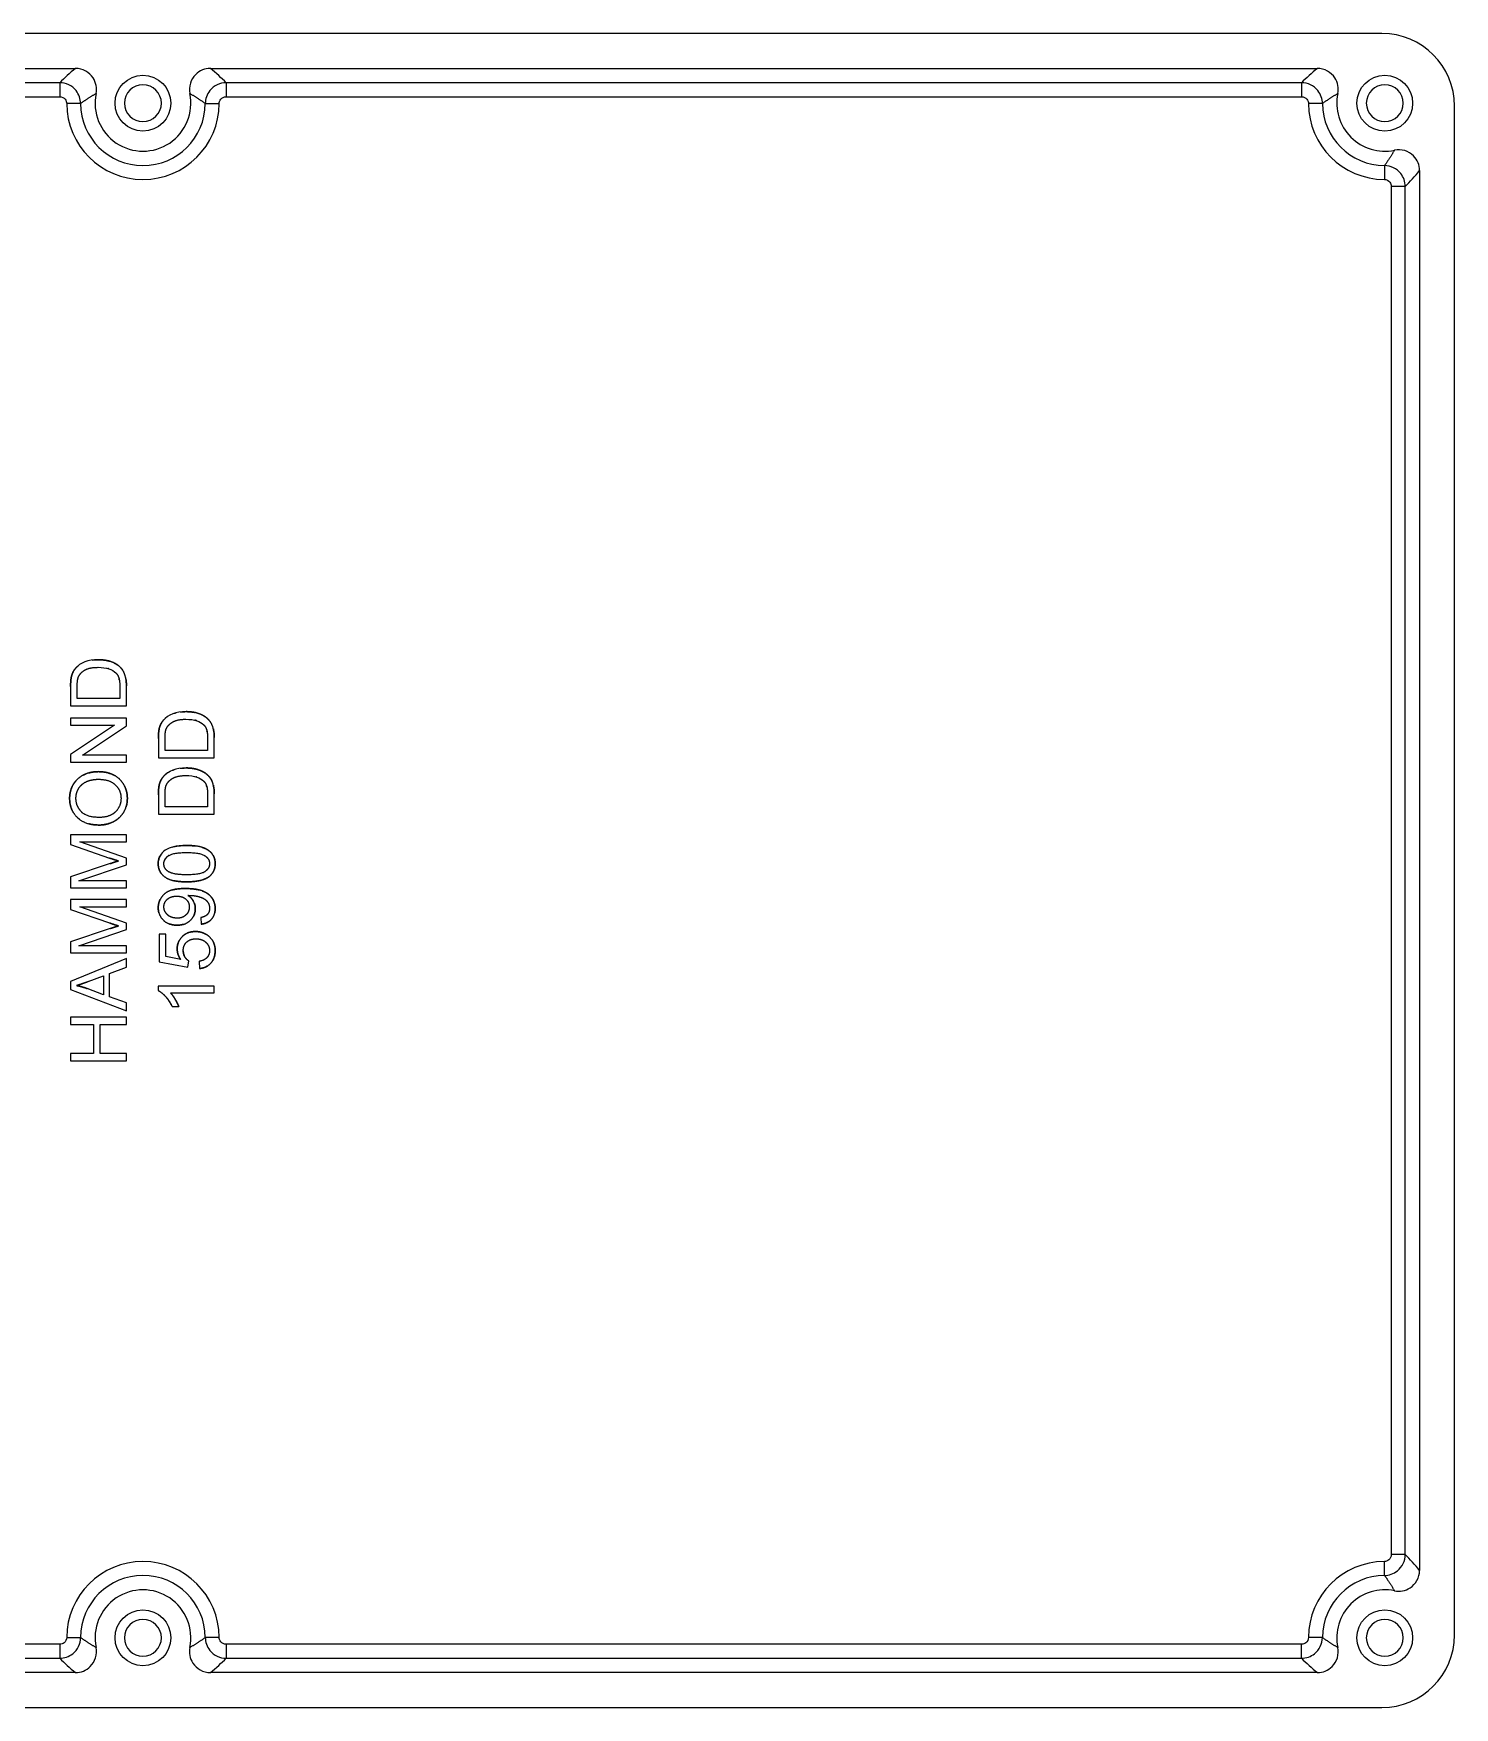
# Model space of a CAD drawing. Header units: millimetres. Extents: x 36 to 224, y 71 to 191.
# Drawn here: x 121.7 to 223.5, y 71 to 191 of the extents above; entities that cross this region are included whole.
import ezdxf

# ---------------------------------------------------------------- set-up
doc = ezdxf.new("R2010")
doc.units = ezdxf.units.MM
doc.layers.add('View', color=7, linetype='CONTINUOUS')

msp = doc.modelspace()

# ---------------------------------------------------------------- linework, layer by layer
at = {"layer": 'View'}
for p, q in [((218.329, 191.029), (40.7294, 191.029)), ((45.3611, 188.528), (124.698, 188.528)), ((134.361, 188.528), (213.698, 188.528)), ((123.564, 187.497), (46.4947, 187.497)), ((212.564, 187.497), (135.495, 187.497)), ((46.4947, 186.497), (123.564, 186.497)), ((135.495, 186.497), (212.564, 186.497)), ((223.529, 76.2294), (223.529, 185.829)), ((218.997, 180.064), (218.997, 81.9947)), ((219.997, 81.9947), (219.997, 180.064)), ((221.028, 181.198), (221.028, 80.8611)), ((124.344, 144.209), (124.344, 142.831)), ((124.817, 143.361), (124.817, 144.203)), ((127.871, 144.215), (127.871, 143.361)), ((128.344, 142.831), (128.344, 144.276)), ((124.344, 142.831), (128.344, 142.831)), ((127.871, 143.361), (124.817, 143.361)), ((128.344, 141.943), (124.344, 141.943)), ((124.344, 141.943), (124.344, 141.437)), ((128.344, 141.401), (128.344, 141.943)), ((124.344, 141.437), (127.484, 141.437)), ((127.484, 141.437), (124.344, 139.334)), ((125.204, 139.297), (128.344, 141.401)), ((130.639, 140.486), (130.639, 139.108)), ((131.111, 139.638), (131.111, 140.48)), ((134.166, 140.492), (134.166, 139.638)), ((134.639, 139.108), (134.639, 140.553)), ((124.344, 139.334), (124.344, 138.791)), ((128.344, 139.297), (125.204, 139.297)), ((128.344, 138.791), (128.344, 139.297)), ((134.166, 139.638), (131.111, 139.638)), ((124.344, 138.791), (128.344, 138.791)), ((130.639, 139.108), (134.639, 139.108)), ((130.639, 136.449), (130.639, 135.071)), ((131.111, 135.602), (131.111, 136.443)), ((134.166, 135.602), (131.111, 135.602)), ((134.166, 136.456), (134.166, 135.602)), ((134.639, 135.071), (134.639, 136.517)), ((130.639, 135.071), (134.639, 135.071)), ((128.344, 133.596), (124.344, 133.596)), ((124.344, 133.596), (124.344, 132.885)), ((128.344, 133.087), (128.344, 133.596)), ((124.344, 132.885), (127.128, 131.925)), ((128.344, 131.919), (124.996, 133.087)), ((124.996, 133.087), (128.344, 133.087)), ((127.176, 131.52), (124.344, 130.571)), ((124.939, 130.285), (128.344, 131.443)), ((128.344, 131.443), (128.344, 131.919)), ((124.344, 130.571), (124.344, 129.776)), ((124.344, 129.776), (128.344, 129.776)), ((128.344, 130.285), (124.939, 130.285)), ((128.344, 129.776), (128.344, 130.285)), ((128.344, 128.94), (124.344, 128.94)), ((124.344, 128.94), (124.344, 128.23)), ((128.344, 127.263), (124.996, 128.431)), ((124.996, 128.431), (128.344, 128.431)), ((128.344, 128.431), (128.344, 128.94)), ((124.344, 128.23), (127.128, 127.27)), ((128.344, 126.788), (128.344, 127.263)), ((133.669, 127.654), (133.712, 127.181)), ((127.176, 126.864), (124.344, 125.916)), ((124.939, 125.629), (128.344, 126.788)), ((131.16, 126.465), (130.691, 126.465)), ((130.691, 126.465), (130.691, 124.477)), ((131.16, 124.87), (131.16, 126.465)), ((124.344, 125.916), (124.344, 125.12)), ((124.344, 125.12), (128.344, 125.12)), ((128.344, 125.629), (124.939, 125.629)), ((128.344, 125.12), (128.344, 125.629)), ((132.233, 124.654), (131.16, 124.87)), ((128.344, 124.715), (124.344, 123.081)), ((127.134, 123.648), (128.344, 124.111)), ((127.134, 121.971), (127.134, 123.648)), ((128.344, 124.111), (128.344, 124.715)), ((130.691, 124.477), (132.746, 124.09)), ((132.746, 124.09), (132.807, 124.55)), ((133.547, 124.517), (133.59, 124.001)), ((124.344, 123.081), (124.344, 122.507)), ((124.344, 122.507), (128.344, 120.971)), ((126.704, 122.123), (125.53, 122.565)), ((125.594, 123.062), (126.704, 123.483)), ((126.704, 123.483), (126.704, 122.123)), ((134.639, 122.742), (130.624, 122.742)), ((130.624, 122.742), (130.624, 122.425)), ((134.639, 122.251), (134.639, 122.742)), ((128.344, 121.532), (127.134, 121.971)), ((128.344, 120.971), (128.344, 121.532)), ((131.511, 122.251), (134.639, 122.251)), ((131.627, 121.27), (132.102, 121.27)), ((128.344, 120.526), (124.344, 120.526)), ((124.344, 120.526), (124.344, 119.995)), ((128.344, 119.995), (128.344, 120.526)), ((124.344, 119.995), (125.987, 119.995)), ((125.987, 119.995), (125.987, 117.922)), ((126.46, 117.922), (126.46, 119.995)), ((126.46, 119.995), (128.344, 119.995)), ((125.987, 117.922), (124.344, 117.922)), ((124.344, 117.922), (124.344, 117.392)), ((128.344, 117.922), (126.46, 117.922)), ((128.344, 117.392), (128.344, 117.922)), ((124.344, 117.392), (128.344, 117.392)), ((123.564, 75.5617), (46.4947, 75.5617)), ((46.4947, 74.5623), (123.564, 74.5623)), ((212.564, 75.5617), (135.495, 75.5617)), ((135.495, 74.5623), (212.564, 74.5623)), ((124.698, 73.5309), (45.3611, 73.5309)), ((213.698, 73.5309), (134.361, 73.5309)), ((40.7294, 71.0294), (218.329, 71.0294))]:
    msp.add_line(p, q, dxfattribs=at)
for centre in [(129.529, 186.029), (218.529, 186.029), (129.529, 76.0294), (218.529, 76.0294)]:
    msp.add_circle(centre, 2, dxfattribs=at)
for centre, radius, start, end in [((218.329, 185.829), 5.2, 0, 90), ((129.529, 186.029), 1.321, 0, 180), ((218.529, 186.029), 1.321, 0, 180), ((129.529, 186.029), 5.4657, -179.693, -0.307271), ((129.529, 186.029), 4.4663, -179.693, -0.307271), ((129.529, 186.029), 3.4349, 168.314, 11.6862), ((129.529, 186.029), 1.321, 180, 0), ((218.529, 186.029), 5.4657, -179.693, -90.3073), ((218.529, 186.029), 4.4663, -179.693, -90.3073), ((218.529, 186.029), 3.4349, 168.314, -78.3138), ((218.529, 186.029), 1.321, 180, 0), ((129.529, 76.0294), 5.4657, 0.307271, 179.693), ((129.529, 76.0294), 4.4663, 0.307271, 179.693), ((218.529, 76.0294), 5.4657, 90.3073, 179.693), ((218.529, 76.0294), 4.4663, 90.3073, 179.693), ((129.529, 76.0294), 3.4349, -11.6862, -168.314), ((218.529, 76.0294), 3.4349, 78.3138, -168.314), ((129.529, 76.0294), 1.321, 0, 180), ((218.529, 76.0294), 1.321, 0, 180), ((129.529, 76.0294), 1.321, 180, 0), ((218.529, 76.0294), 1.321, 180, 0), ((218.329, 76.2294), 5.2, -90, 0)]:
    msp.add_arc(centre, radius, start, end, dxfattribs=at)
for points, degree in [([(124.698, 188.528), (124.276, 188.184), (123.906, 187.84), (123.564, 187.497)], 3), ([(135.495, 187.497), (135.153, 187.84), (134.783, 188.184), (134.361, 188.528)], 3), ([(213.698, 188.528), (213.276, 188.184), (212.906, 187.84), (212.564, 187.497)], 3), ([(125.063, 186.005), (125.574, 186.395), (126.166, 186.725)], 2), ([(132.893, 186.725), (133.485, 186.395), (133.996, 186.005)], 2), ([(214.063, 186.005), (214.574, 186.395), (215.166, 186.725)], 2), ([(219.225, 182.666), (218.895, 182.074), (218.505, 181.563)], 2), ([(219.997, 180.064), (220.34, 180.406), (220.684, 180.776), (221.028, 181.198)], 3), ([(124.689, 145.507), (124.481, 145.267), (124.402, 144.922)], 2), ([(124.402, 144.922), (124.481, 145.267), (124.689, 145.507)], 2), ([(126.323, 146.138), (125.61, 146.138), (125.039, 145.93), (124.689, 145.507)], 3), ([(124.689, 145.507), (124.794, 145.633), (124.923, 145.734)], 2), ([(125.349, 145.387), (125.348, 145.387)], 1), ([(125.358, 145.977), (125.358, 145.977)], 1), ([(125.368, 145.981), (125.37, 145.981)], 1), ([(125.913, 146.113), (126.108, 146.138), (126.323, 146.138)], 2), ([(126.314, 145.593), (126.92, 145.595), (127.338, 145.443), (127.591, 145.193)], 3), ([(126.323, 146.138), (126.777, 146.138), (127.129, 146.032)], 2), ([(127.085, 145.488), (127.02, 145.507)], 1), ([(127.461, 145.905), (127.6, 145.839), (127.711, 145.759)], 2), ([(127.921, 145.581), (128.009, 145.492), (128.074, 145.395)], 2), ([(124.402, 144.922), (124.344, 144.675), (124.344, 144.209)], 2), ([(124.344, 144.209), (124.344, 144.675), (124.402, 144.922)], 2), ([(124.817, 144.203), (124.817, 144.672), (124.899, 144.885)], 2), ([(127.835, 144.692), (127.818, 144.767)], 1), ([(128.308, 144.758), (128.315, 144.71)], 1), ([(128.316, 144.708), (128.344, 144.509), (128.344, 144.276)], 2), ([(130.983, 141.785), (130.776, 141.544), (130.697, 141.199)], 2), ([(130.697, 141.199), (130.776, 141.544), (130.983, 141.785)], 2), ([(132.618, 142.416), (131.905, 142.416), (131.334, 142.208), (130.983, 141.785)], 3), ([(130.983, 141.785), (131.037, 141.846)], 1), ([(131.664, 142.259), (131.665, 142.259)], 1), ([(131.786, 142.3), (131.848, 142.32), (131.912, 142.336)], 2), ([(132.208, 142.391), (132.403, 142.416), (132.618, 142.416)], 2), ([(132.608, 141.87), (133.215, 141.872), (133.633, 141.721), (133.886, 141.471)], 3), ([(132.618, 142.416), (132.945, 142.416), (133.22, 142.36)], 2), ([(133.38, 141.765), (133.311, 141.788), (133.236, 141.806)], 2), ([(133.439, 142.305), (133.439, 142.305)], 1), ([(133.756, 142.182), (133.946, 142.093), (134.093, 141.981), (134.212, 141.862)], 3), ([(130.697, 141.199), (130.639, 140.953), (130.639, 140.486)], 2), ([(130.639, 140.486), (130.639, 140.953), (130.697, 141.199)], 2), ([(131.111, 140.48), (131.111, 140.949), (131.194, 141.163)], 2), ([(134.129, 140.969), (134.113, 141.044)], 1), ([(134.57, 141.195), (134.639, 140.916), (134.639, 140.553)], 2), ([(125.675, 138.03), (125.99, 138.114), (126.35, 138.114)], 2), ([(126.35, 138.114), (127.006, 138.114), (127.513, 137.828)], 2), ([(132.618, 138.379), (131.905, 138.379), (131.334, 138.171), (130.983, 137.748)], 3), ([(130.983, 137.748), (131.194, 138), (131.499, 138.15)], 2), ([(131.665, 138.222), (131.77, 138.259)], 1), ([(132.208, 138.354), (132.403, 138.379), (132.618, 138.379)], 2), ([(125.157, 137.191), (125.09, 137.132), (125.033, 137.064)], 2), ([(125.277, 137.881), (125.358, 137.921), (125.443, 137.954)], 2), ([(125.492, 137.404), (125.492, 137.404)], 1), ([(127.538, 137.182), (127.538, 137.183)], 1), ([(127.901, 137.53), (127.901, 137.53)], 1), ([(128.164, 137.172), (128.166, 137.168)], 1), ([(128.17, 137.161), (128.411, 136.715), (128.411, 136.203)], 2), ([(130.697, 137.163), (130.639, 136.916), (130.639, 136.449)], 2), ([(130.639, 136.449), (130.639, 136.916), (130.697, 137.163)], 2), ([(130.983, 137.748), (130.776, 137.507), (130.697, 137.163)], 2), ([(130.697, 137.163), (130.776, 137.507), (130.983, 137.748)], 2), ([(131.111, 136.443), (131.111, 136.913), (131.194, 137.126)], 2), ([(131.633, 137.621), (131.633, 137.621)], 1), ([(131.643, 137.628), (131.643, 137.627)], 1), ([(132.608, 137.834), (133.215, 137.836), (133.633, 137.684), (133.886, 137.434)], 3), ([(133.38, 137.728), (133.315, 137.748)], 1), ([(134.11, 137.019), (134.099, 137.062), (134.086, 137.1)], 2), ([(134.57, 137.158), (134.639, 136.879), (134.639, 136.517)], 2), ([(124.613, 135.078), (124.274, 135.547), (124.274, 136.203)], 2), ([(128.411, 136.203), (128.411, 135.875), (128.32, 135.588)], 2), ([(124.767, 134.893), (124.767, 134.893)], 1), ([(124.784, 134.875), (124.784, 134.875)], 1), ([(124.801, 134.857), (124.801, 134.858)], 1), ([(124.819, 134.84), (124.818, 134.84)], 1), ([(124.998, 134.687), (124.913, 134.75), (124.836, 134.823)], 2), ([(125.099, 135.255), (125.114, 135.239)], 1), ([(127.394, 134.517), (126.923, 134.288), (126.396, 134.288)], 2), ([(127.371, 135.088), (127.461, 135.148), (127.541, 135.222)], 2), ([(127.835, 134.817), (127.646, 134.641), (127.406, 134.522)], 2), ([(128.17, 135.244), (128.138, 135.19)], 1), ([(126.396, 134.288), (125.997, 134.288), (125.668, 134.373)], 2), ([(130.624, 131.52), (130.624, 131.84), (130.753, 132.084)], 2), ([(131.381, 132.103), (131.164, 131.959), (131.081, 131.769)], 2), ([(131.126, 132.484), (131.127, 132.485)], 1), ([(131.651, 132.712), (131.893, 132.785), (132.228, 132.822), (132.666, 132.821)], 3), ([(132.666, 132.821), (132.994, 132.821), (133.263, 132.79)], 2), ([(133.755, 132.692), (133.826, 132.67), (133.891, 132.645)], 2), ([(133.914, 132.636), (134.267, 132.494), (134.471, 132.244)], 2), ([(133.978, 132.085), (133.977, 132.085)], 1), ([(133.986, 132.079), (133.986, 132.079)], 1), ([(134.553, 132.128), (134.706, 131.872), (134.706, 131.52)], 2), ([(127.128, 131.925), (127.551, 131.779), (127.768, 131.712)], 2), ([(127.768, 131.712), (127.551, 131.779), (127.128, 131.925)], 2), ([(127.768, 131.712), (127.573, 131.651), (127.176, 131.52)], 2), ([(127.176, 131.52), (127.573, 131.651), (127.768, 131.712)], 2), ([(130.857, 130.794), (130.624, 131.081), (130.624, 131.52)], 2), ([(131.316, 130.974), (131.029, 131.175), (131.029, 131.513)], 2), ([(132.666, 130.721), (131.682, 130.721), (131.316, 130.974)], 2), ([(133.979, 130.951), (133.979, 130.951)], 1), ([(133.987, 130.957), (133.987, 130.957)], 1), ([(134.294, 130.611), (134.706, 130.94), (134.706, 131.52)], 2), ([(134.706, 131.52), (134.706, 130.94), (134.294, 130.611)], 2), ([(131.629, 129.636), (131.629, 129.636)], 1), ([(131.632, 129.637), (131.992, 129.736), (132.557, 129.736)], 2), ([(131.764, 130.295), (131.735, 130.302)], 1), ([(132.666, 130.215), (132.141, 130.215), (131.767, 130.295)], 2), ([(132.557, 129.736), (133.125, 129.736), (133.521, 129.645)], 2), ([(132.666, 130.215), (133.791, 130.215), (134.294, 130.611)], 2), ([(134.294, 130.611), (133.791, 130.215), (132.666, 130.215)], 2), ([(133.524, 129.644), (133.554, 129.637)], 1), ([(130.624, 128.364), (130.624, 128.692), (130.772, 128.972)], 2), ([(131.281, 128.969), (131.243, 128.936), (131.211, 128.9)], 2), ([(132.755, 129.245), (132.822, 129.248), (132.852, 129.248)], 2), ([(132.755, 129.245), (132.989, 129.099), (133.136, 128.844)], 2), ([(133.208, 128.694), (133.282, 128.504), (133.282, 128.291)], 2), ([(127.128, 127.27), (127.551, 127.123), (127.768, 127.056)], 2), ([(127.768, 127.056), (127.551, 127.123), (127.128, 127.27)], 2), ([(130.683, 127.961), (130.624, 128.148), (130.624, 128.364)], 2), ([(131.092, 127.381), (131.03, 127.433)], 1), ([(131.225, 127.926), (131.259, 127.888), (131.3, 127.851)], 2), ([(131.307, 127.845), (131.348, 127.809), (131.393, 127.779)], 2), ([(131.974, 127.108), (131.647, 127.108), (131.388, 127.211)], 2), ([(133.282, 128.291), (133.282, 127.963), (133.126, 127.702)], 2), ([(134.445, 127.539), (134.185, 127.242), (133.712, 127.181)], 2), ([(134.049, 127.794), (134.049, 127.794)], 1), ([(134.148, 127.879), (134.153, 127.884)], 1), ([(134.157, 127.889), (134.157, 127.889)], 1), ([(134.162, 127.895), (134.162, 127.895)], 1), ([(134.166, 127.9), (134.166, 127.9)], 1), ([(134.171, 127.905), (134.171, 127.905)], 1), ([(134.574, 127.725), (134.574, 127.724)], 1), ([(134.706, 128.303), (134.706, 128.117), (134.664, 127.957)], 2), ([(127.768, 127.056), (127.573, 126.995), (127.176, 126.864)], 2), ([(127.176, 126.864), (127.573, 126.995), (127.768, 127.056)], 2), ([(132.408, 127.163), (132.21, 127.108), (131.974, 127.108)], 2), ([(131.983, 125.41), (131.983, 125.737), (132.125, 126.001)], 2), ([(132.346, 126.294), (132.709, 126.654), (133.279, 126.654)], 2), ([(134.221, 126.337), (133.825, 126.654), (133.279, 126.654)], 2), ([(133.279, 126.654), (133.825, 126.654), (134.221, 126.337)], 2), ([(134.706, 125.288), (134.706, 125.953), (134.221, 126.337)], 2), ([(134.221, 126.337), (134.706, 125.953), (134.706, 125.288)], 2), ([(131.983, 125.41), (131.983, 125.013), (132.233, 124.654)], 2), ([(132.233, 124.654), (131.983, 125.013), (131.983, 125.41)], 2), ([(132.416, 125.279), (132.416, 125.041), (132.525, 124.85)], 2), ([(134.107, 125.816), (134.07, 125.857), (134.027, 125.896)], 2), ([(134.135, 124.805), (134.135, 124.805)], 1), ([(134.142, 124.813), (134.142, 124.813)], 1), ([(134.148, 124.821), (134.148, 124.821)], 1), ([(134.154, 124.829), (134.154, 124.829)], 1), ([(134.16, 124.837), (134.16, 124.837)], 1), ([(134.706, 125.288), (134.706, 124.742), (134.401, 124.396)], 2), ([(134.159, 124.188), (133.916, 124.033), (133.59, 124.001)], 2), ([(134.108, 124.775), (134.115, 124.782)], 1), ([(134.128, 124.797), (134.128, 124.797)], 1), ([(124.765, 122.782), (125.088, 122.873), (125.594, 123.062)], 2), ([(125.594, 123.062), (125.088, 122.873), (124.765, 122.782)], 2), ([(125.53, 122.565), (125.149, 122.703), (124.765, 122.782)], 2), ([(124.765, 122.782), (125.149, 122.703), (125.53, 122.565)], 2), ([(131.627, 121.27), (131.435, 121.681), (131.159, 121.989)], 2), ([(221.028, 80.8611), (220.684, 81.2833), (220.34, 81.6527), (219.997, 81.9947)], 3), ([(218.505, 80.4956), (218.895, 79.9846), (219.225, 79.3931)], 2), ([(126.166, 75.3337), (125.574, 75.6637), (125.063, 76.0534)], 2), ([(133.996, 76.0534), (133.485, 75.6637), (132.893, 75.3337)], 2), ([(215.166, 75.3337), (214.574, 75.6637), (214.063, 76.0534)], 2), ([(123.564, 74.5623), (123.906, 74.2185), (124.276, 73.8747), (124.698, 73.5309)], 3), ([(134.361, 73.5309), (134.783, 73.8747), (135.153, 74.2185), (135.495, 74.5623)], 3), ([(212.564, 74.5623), (212.906, 74.2185), (213.276, 73.8747), (213.698, 73.5309)], 3)]:
    msp.add_open_spline(points, degree=degree, dxfattribs=at)
for points, degree, knots in [([(126.166, 186.725), (126.245, 187.107), (126.167, 187.518), (125.955, 187.845), (125.823, 188.05), (125.639, 188.22), (125.426, 188.339), (125.204, 188.462), (124.951, 188.528), (124.698, 188.528)], 3, [0, 0, 0, 0, 0.117234, 0.117234, 0.117234, 0.190616, 0.190616, 0.190616, 0.266817, 0.266817, 0.266817, 0.266817]), ([(134.361, 188.528), (133.971, 188.529), (133.584, 188.371), (133.308, 188.095), (132.95, 187.748), (132.791, 187.213), (132.893, 186.725)], 3, [0, 0, 0, 0, 0.11722, 0.11722, 0.11722, 0.266817, 0.266817, 0.266817, 0.266817]), ([(215.166, 186.725), (215.245, 187.107), (215.167, 187.518), (214.955, 187.845), (214.823, 188.05), (214.639, 188.22), (214.426, 188.339), (214.204, 188.462), (213.951, 188.528), (213.698, 188.528)], 3, [0, 0, 0, 0, 0.117234, 0.117234, 0.117234, 0.190616, 0.190616, 0.190616, 0.266817, 0.266817, 0.266817, 0.266817]), ([(123.564, 187.497), (123.564, 187.493), (123.564, 187.49), (123.564, 187.487), (123.564, 187.479), (123.564, 187.472), (123.564, 187.465), (123.564, 187.454), (123.564, 187.443), (123.564, 187.432), (123.564, 187.417), (123.564, 187.402), (123.564, 187.387), (123.564, 187.369), (123.564, 187.35), (123.564, 187.332), (123.564, 187.31), (123.564, 187.288), (123.564, 187.266), (123.564, 187.241), (123.564, 187.217), (123.564, 187.192), (123.564, 187.007), (123.564, 186.754), (123.564, 186.497)], 3, [0, 0, 0, 0, 0.109706, 0.109706, 0.109706, 0.219413, 0.219413, 0.219413, 0.329119, 0.329119, 0.329119, 0.438826, 0.438826, 0.438826, 0.548532, 0.548532, 0.548532, 0.658238, 0.658238, 0.658238, 0.767945, 0.767945, 0.767945, 1.53589, 1.53589, 1.53589, 1.53589]), ([(125.063, 186.005), (125.061, 186.338), (124.943, 186.675), (124.732, 186.935), (124.452, 187.283), (124.008, 187.496), (123.564, 187.497)], 3, [0, 0, 0, 0, 0.0333128, 0.0333128, 0.0333128, 0.0777298, 0.0777298, 0.0777298, 0.0777298]), ([(135.495, 187.497), (135.051, 187.496), (134.607, 187.283), (134.327, 186.935), (134.116, 186.675), (133.998, 186.338), (133.996, 186.005)], 3, [0, 0, 0, 0, 0.044417, 0.044417, 0.044417, 0.0777298, 0.0777298, 0.0777298, 0.0777298]), ([(135.495, 187.497), (135.495, 187.493), (135.495, 187.49), (135.495, 187.487), (135.495, 187.479), (135.495, 187.472), (135.495, 187.465), (135.495, 187.454), (135.495, 187.443), (135.495, 187.432), (135.495, 187.417), (135.495, 187.402), (135.495, 187.387), (135.495, 187.369), (135.495, 187.35), (135.495, 187.332), (135.495, 187.31), (135.495, 187.288), (135.495, 187.266), (135.495, 187.241), (135.495, 187.217), (135.495, 187.192), (135.495, 187.007), (135.495, 186.754), (135.495, 186.497)], 3, [0, 0, 0, 0, 0.109706, 0.109706, 0.109706, 0.219413, 0.219413, 0.219413, 0.329119, 0.329119, 0.329119, 0.438826, 0.438826, 0.438826, 0.548532, 0.548532, 0.548532, 0.658238, 0.658238, 0.658238, 0.767945, 0.767945, 0.767945, 1.53589, 1.53589, 1.53589, 1.53589]), ([(212.564, 187.497), (212.564, 187.493), (212.564, 187.49), (212.564, 187.487), (212.564, 187.479), (212.564, 187.472), (212.564, 187.465), (212.564, 187.454), (212.564, 187.443), (212.564, 187.432), (212.564, 187.417), (212.564, 187.402), (212.564, 187.387), (212.564, 187.369), (212.564, 187.35), (212.564, 187.332), (212.564, 187.31), (212.564, 187.288), (212.564, 187.266), (212.564, 187.241), (212.564, 187.217), (212.564, 187.192), (212.564, 187.007), (212.564, 186.754), (212.564, 186.497)], 3, [0, 0, 0, 0, 0.109706, 0.109706, 0.109706, 0.219413, 0.219413, 0.219413, 0.329119, 0.329119, 0.329119, 0.438826, 0.438826, 0.438826, 0.548532, 0.548532, 0.548532, 0.658238, 0.658238, 0.658238, 0.767945, 0.767945, 0.767945, 1.53589, 1.53589, 1.53589, 1.53589]), ([(214.063, 186.005), (214.061, 186.338), (213.943, 186.675), (213.732, 186.935), (213.452, 187.283), (213.008, 187.496), (212.564, 187.497)], 3, [0, 0, 0, 0, 0.0333128, 0.0333128, 0.0333128, 0.0777298, 0.0777298, 0.0777298, 0.0777298]), ([(123.564, 186.497), (123.712, 186.497), (123.86, 186.426), (123.954, 186.31), (124.024, 186.223), (124.063, 186.111), (124.064, 186)], 3, [-0.0777298, -0.0777298, -0.0777298, -0.0777298, -0.0333128, -0.0333128, -0.0333128, 0, 0, 0, 0]), ([(125.063, 186.005), (125.06, 186.005), (125.057, 186.005), (125.053, 186.005), (125.046, 186.005), (125.039, 186.005), (125.032, 186.005), (125.021, 186.005), (125.009, 186.005), (124.998, 186.005), (124.983, 186.005), (124.969, 186.005), (124.954, 186.005), (124.935, 186.005), (124.917, 186.005), (124.898, 186.005), (124.877, 186.004), (124.855, 186.004), (124.833, 186.004), (124.808, 186.004), (124.783, 186.004), (124.758, 186.004), (124.573, 186.003), (124.32, 186.001), (124.064, 186)], 3, [0, 0, 0, 0, 0.109706, 0.109706, 0.109706, 0.219413, 0.219413, 0.219413, 0.329119, 0.329119, 0.329119, 0.438826, 0.438826, 0.438826, 0.548532, 0.548532, 0.548532, 0.658238, 0.658238, 0.658238, 0.767945, 0.767945, 0.767945, 1.53589, 1.53589, 1.53589, 1.53589]), ([(133.996, 186.005), (133.999, 186.005), (134.002, 186.005), (134.005, 186.005), (134.013, 186.005), (134.02, 186.005), (134.027, 186.005), (134.038, 186.005), (134.049, 186.005), (134.061, 186.005), (134.075, 186.005), (134.09, 186.005), (134.105, 186.005), (134.124, 186.005), (134.142, 186.005), (134.16, 186.005), (134.182, 186.004), (134.204, 186.004), (134.226, 186.004), (134.251, 186.004), (134.276, 186.004), (134.3, 186.004), (134.486, 186.003), (134.738, 186.001), (134.995, 186)], 3, [0, 0, 0, 0, 0.109706, 0.109706, 0.109706, 0.219413, 0.219413, 0.219413, 0.329119, 0.329119, 0.329119, 0.438826, 0.438826, 0.438826, 0.548532, 0.548532, 0.548532, 0.658238, 0.658238, 0.658238, 0.767945, 0.767945, 0.767945, 1.53589, 1.53589, 1.53589, 1.53589]), ([(134.995, 186), (134.996, 186.111), (135.035, 186.223), (135.105, 186.31), (135.199, 186.426), (135.347, 186.497), (135.495, 186.497)], 3, [-0.0777298, -0.0777298, -0.0777298, -0.0777298, -0.044417, -0.044417, -0.044417, 0, 0, 0, 0]), ([(212.564, 186.497), (212.712, 186.497), (212.86, 186.426), (212.954, 186.31), (213.024, 186.223), (213.063, 186.111), (213.064, 186)], 3, [-0.0777298, -0.0777298, -0.0777298, -0.0777298, -0.0333128, -0.0333128, -0.0333128, 0, 0, 0, 0]), ([(214.063, 186.005), (214.06, 186.005), (214.057, 186.005), (214.053, 186.005), (214.046, 186.005), (214.039, 186.005), (214.032, 186.005), (214.021, 186.005), (214.009, 186.005), (213.998, 186.005), (213.983, 186.005), (213.969, 186.005), (213.954, 186.005), (213.935, 186.005), (213.917, 186.005), (213.898, 186.005), (213.877, 186.004), (213.855, 186.004), (213.833, 186.004), (213.808, 186.004), (213.783, 186.004), (213.758, 186.004), (213.573, 186.003), (213.32, 186.001), (213.064, 186)], 3, [0, 0, 0, 0, 0.109706, 0.109706, 0.109706, 0.219413, 0.219413, 0.219413, 0.329119, 0.329119, 0.329119, 0.438826, 0.438826, 0.438826, 0.548532, 0.548532, 0.548532, 0.658238, 0.658238, 0.658238, 0.767945, 0.767945, 0.767945, 1.53589, 1.53589, 1.53589, 1.53589]), ([(221.028, 181.198), (221.029, 181.588), (220.871, 181.974), (220.595, 182.251), (220.248, 182.609), (219.713, 182.768), (219.225, 182.666)], 3, [0, 0, 0, 0, 0.11722, 0.11722, 0.11722, 0.266817, 0.266817, 0.266817, 0.266817]), ([(218.505, 181.563), (218.505, 181.56), (218.505, 181.557), (218.505, 181.553), (218.505, 181.546), (218.505, 181.539), (218.505, 181.532), (218.505, 181.521), (218.505, 181.509), (218.505, 181.498), (218.505, 181.483), (218.505, 181.469), (218.505, 181.454), (218.505, 181.435), (218.505, 181.417), (218.505, 181.398), (218.504, 181.377), (218.504, 181.355), (218.504, 181.333), (218.504, 181.308), (218.504, 181.283), (218.504, 181.258), (218.503, 181.073), (218.501, 180.82), (218.5, 180.564)], 3, [0, 0, 0, 0, 0.109706, 0.109706, 0.109706, 0.219413, 0.219413, 0.219413, 0.329119, 0.329119, 0.329119, 0.438826, 0.438826, 0.438826, 0.548532, 0.548532, 0.548532, 0.658238, 0.658238, 0.658238, 0.767945, 0.767945, 0.767945, 1.53589, 1.53589, 1.53589, 1.53589]), ([(219.997, 180.064), (219.996, 180.397), (219.879, 180.734), (219.671, 180.996), (219.392, 181.345), (218.949, 181.56), (218.505, 181.563)], 3, [0, 0, 0, 0, 0.0333128, 0.0333128, 0.0333128, 0.0777298, 0.0777298, 0.0777298, 0.0777298]), ([(218.5, 180.564), (218.648, 180.563), (218.796, 180.491), (218.889, 180.375), (218.958, 180.288), (218.997, 180.175), (218.997, 180.064)], 3, [-0.0777298, -0.0777298, -0.0777298, -0.0777298, -0.0333128, -0.0333128, -0.0333128, 0, 0, 0, 0]), ([(219.997, 180.064), (219.993, 180.064), (219.99, 180.064), (219.987, 180.064), (219.979, 180.064), (219.972, 180.064), (219.965, 180.064), (219.954, 180.064), (219.943, 180.064), (219.932, 180.064), (219.917, 180.064), (219.902, 180.064), (219.887, 180.064), (219.869, 180.064), (219.85, 180.064), (219.832, 180.064), (219.81, 180.064), (219.788, 180.064), (219.766, 180.064), (219.741, 180.064), (219.717, 180.064), (219.692, 180.064), (219.507, 180.064), (219.254, 180.064), (218.997, 180.064)], 3, [0, 0, 0, 0, 0.109706, 0.109706, 0.109706, 0.219413, 0.219413, 0.219413, 0.329119, 0.329119, 0.329119, 0.438826, 0.438826, 0.438826, 0.548532, 0.548532, 0.548532, 0.658238, 0.658238, 0.658238, 0.767945, 0.767945, 0.767945, 1.53589, 1.53589, 1.53589, 1.53589]), ([(124.899, 144.885), (125.012, 145.181), (125.349, 145.387), (125.685, 145.593), (126.314, 145.593)], 2, [-0.236365, -0.236365, -0.236365, -0.118183, -0.118183, 0, 0, 0]), ([(128.344, 144.276), (128.342, 145), (128.074, 145.395), (127.942, 145.593), (127.711, 145.759), (127.481, 145.925), (127.129, 146.032), (126.777, 146.138), (126.323, 146.138)], 2, [-0.270145, -0.270145, -0.270145, -0.162087, -0.162087, -0.108058, -0.108058, -0.054029, -0.054029, 0, 0, 0]), ([(127.591, 145.193), (127.725, 145.062), (127.798, 144.837), (127.871, 144.611), (127.871, 144.215)], 2, [-0.303954, -0.303954, -0.303954, -0.151977, -0.151977, 0, 0, 0]), ([(131.194, 141.163), (131.307, 141.459), (131.643, 141.664), (131.98, 141.87), (132.608, 141.87)], 2, [-0.236365, -0.236365, -0.236365, -0.118183, -0.118183, 0, 0, 0]), ([(134.639, 140.553), (134.637, 141.277), (134.369, 141.672), (134.236, 141.87), (134.006, 142.036), (133.776, 142.203), (133.424, 142.309), (133.072, 142.416), (132.618, 142.416)], 2, [-0.270145, -0.270145, -0.270145, -0.162087, -0.162087, -0.108058, -0.108058, -0.054029, -0.054029, 0, 0, 0]), ([(133.886, 141.471), (134.02, 141.34), (134.093, 141.114), (134.166, 140.888), (134.166, 140.492)], 2, [-0.303954, -0.303954, -0.303954, -0.151977, -0.151977, 0, 0, 0]), ([(126.35, 138.114), (125.75, 138.114), (125.277, 137.881), (124.804, 137.648), (124.539, 137.203), (124.274, 136.757), (124.274, 136.203)], 2, [-0.172814, -0.172814, -0.172814, -0.115209, -0.115209, -0.0576046, -0.0576046, 0, 0, 0]), ([(128.411, 136.203), (128.411, 136.721), (128.164, 137.172), (127.917, 137.623), (127.437, 137.869), (126.957, 138.114), (126.35, 138.114)], 2, [-0.214742, -0.214742, -0.214742, -0.143161, -0.143161, -0.0715806, -0.0715806, 0, 0, 0]), ([(134.639, 136.517), (134.637, 137.241), (134.369, 137.635), (134.236, 137.834), (134.006, 138), (133.776, 138.166), (133.424, 138.273), (133.072, 138.379), (132.618, 138.379)], 2, [-0.270145, -0.270145, -0.270145, -0.162087, -0.162087, -0.108058, -0.108058, -0.054029, -0.054029, 0, 0, 0]), ([(132.618, 138.379), (133.072, 138.379), (133.424, 138.273), (133.767, 138.169), (133.994, 138.008)], 2, [0, 0, 0, 1, 1, 1.97459, 1.97459, 1.97459]), ([(134.002, 138.003), (134.235, 137.835), (134.369, 137.635), (134.433, 137.54), (134.482, 137.427)], 2, [1.99067, 1.99067, 1.99067, 3, 3, 3.47973, 3.47973, 3.47973]), ([(124.274, 136.203), (124.274, 136.757), (124.539, 137.203), (124.587, 137.283), (124.642, 137.357)], 2, [0, 0, 0, 1, 1, 1.18109, 1.18109, 1.18109]), ([(124.728, 136.206), (124.728, 136.602), (124.928, 136.92), (125.128, 137.239), (125.492, 137.404), (125.856, 137.568), (126.344, 137.568)], 2, [-0.404303, -0.404303, -0.404303, -0.269535, -0.269535, -0.134768, -0.134768, 0, 0, 0]), ([(126.344, 137.568), (127.118, 137.568), (127.538, 137.183), (127.957, 136.797), (127.957, 136.199)], 2, [-0.217756, -0.217756, -0.217756, -0.108878, -0.108878, 0, 0, 0]), ([(131.194, 137.126), (131.307, 137.422), (131.643, 137.628), (131.98, 137.834), (132.608, 137.834)], 2, [-0.236365, -0.236365, -0.236365, -0.118183, -0.118183, 0, 0, 0]), ([(133.886, 137.434), (134.02, 137.303), (134.093, 137.078), (134.166, 136.852), (134.166, 136.456)], 2, [-0.303954, -0.303954, -0.303954, -0.151977, -0.151977, 0, 0, 0]), ([(124.274, 136.203), (124.274, 135.358), (124.836, 134.823), (125.399, 134.288), (126.396, 134.288)], 2, [-0.510492, -0.510492, -0.510492, -0.255246, -0.255246, 0, 0, 0]), ([(126.402, 134.834), (125.5, 134.834), (125.114, 135.239), (124.728, 135.645), (124.728, 136.206)], 2, [-0.245474, -0.245474, -0.245474, -0.122737, -0.122737, 0, 0, 0]), ([(126.396, 134.288), (126.923, 134.288), (127.394, 134.517), (127.865, 134.745), (128.138, 135.19), (128.411, 135.635), (128.411, 136.203)], 2, [-0.378475, -0.378475, -0.378475, -0.252317, -0.252317, -0.126158, -0.126158, 0, 0, 0]), ([(127.957, 136.199), (127.957, 135.611), (127.541, 135.222), (127.125, 134.834), (126.402, 134.834)], 2, [-0.347986, -0.347986, -0.347986, -0.173993, -0.173993, 0, 0, 0]), ([(132.666, 132.821), (132.27, 132.821), (131.955, 132.791), (131.721, 132.731), (131.487, 132.672), (131.289, 132.589), (131.127, 132.485), (130.803, 132.276), (130.622, 131.945), (130.624, 131.52)], 3, [-0.158789, -0.158789, -0.158789, -0.158789, -0.119092, -0.119092, -0.119092, -0.0793943, -0.0793943, -0.0793943, 0, 0, 0, 0]), ([(131.029, 131.513), (131.029, 131.855), (131.354, 132.085), (131.678, 132.315), (132.666, 132.315)], 2, [-0.367398, -0.367398, -0.367398, -0.183699, -0.183699, 0, 0, 0]), ([(134.706, 131.52), (134.706, 131.956), (134.471, 132.244), (134.236, 132.532), (133.803, 132.677), (133.371, 132.821), (132.666, 132.821)], 2, [-1.04403, -1.04403, -1.04403, -0.696017, -0.696017, -0.348008, -0.348008, 0, 0, 0]), ([(132.666, 132.315), (133.651, 132.315), (133.977, 132.085), (134.303, 131.855), (134.303, 131.52)], 2, [-0.135126, -0.135126, -0.135126, -0.0675628, -0.0675628, 0, 0, 0]), ([(130.624, 131.52), (130.624, 131.081), (130.857, 130.794), (131.09, 130.507), (131.523, 130.361), (131.956, 130.215), (132.666, 130.215)], 2, [-1.07579, -1.07579, -1.07579, -0.71719, -0.71719, -0.358595, -0.358595, 0, 0, 0]), ([(134.303, 131.52), (134.303, 131.181), (133.979, 130.951), (133.654, 130.721), (132.666, 130.721)], 2, [-0.365112, -0.365112, -0.365112, -0.182556, -0.182556, 0, 0, 0]), ([(132.557, 129.736), (131.822, 129.736), (131.433, 129.568), (131.044, 129.401), (130.834, 129.078), (130.624, 128.754), (130.624, 128.364)], 2, [-0.149636, -0.149636, -0.149636, -0.0997575, -0.0997575, -0.0498787, -0.0498787, 0, 0, 0]), ([(134.706, 128.303), (134.706, 128.745), (134.468, 129.074), (134.23, 129.404), (133.778, 129.57), (133.325, 129.736), (132.557, 129.736)], 2, [-0.296152, -0.296152, -0.296152, -0.197435, -0.197435, -0.0987173, -0.0987173, 0, 0, 0]), ([(131.029, 128.425), (131.029, 128.742), (131.278, 128.966), (131.526, 129.19), (131.95, 129.19)], 2, [-0.168898, -0.168898, -0.168898, -0.0844489, -0.0844489, 0, 0, 0]), ([(131.989, 127.614), (131.563, 127.614), (131.296, 127.855), (131.029, 128.096), (131.029, 128.425)], 2, [-0.122964, -0.122964, -0.122964, -0.0614819, -0.0614819, 0, 0, 0]), ([(131.95, 129.19), (132.371, 129.19), (132.61, 128.971), (132.849, 128.751), (132.849, 128.413)], 2, [-0.155767, -0.155767, -0.155767, -0.0778835, -0.0778835, 0, 0, 0]), ([(132.849, 128.413), (132.849, 128.071), (132.61, 127.843), (132.371, 127.614), (131.989, 127.614)], 2, [-0.171897, -0.171897, -0.171897, -0.0859484, -0.0859484, 0, 0, 0]), ([(133.282, 128.291), (133.282, 128.59), (133.136, 128.844), (132.989, 129.099), (132.755, 129.245)], 2, [-0.0949165, -0.0949165, -0.0949165, -0.0474582, -0.0474582, 0, 0, 0]), ([(132.852, 129.248), (133.16, 129.248), (133.454, 129.175), (133.749, 129.102), (133.922, 128.994), (134.096, 128.885), (134.2, 128.713), (134.303, 128.541), (134.303, 128.315)], 2, [-0.461985, -0.461985, -0.461985, -0.346489, -0.346489, -0.230992, -0.230992, -0.115496, -0.115496, 0, 0, 0]), ([(133.778, 129.57), (134.23, 129.404), (134.468, 129.074), (134.706, 128.745), (134.706, 128.303)], 2, [1.00062, 1.00062, 1.00062, 2, 2, 3, 3, 3]), ([(130.624, 128.364), (130.624, 127.824), (130.994, 127.466), (131.364, 127.108), (131.974, 127.108)], 2, [-0.298304, -0.298304, -0.298304, -0.149152, -0.149152, 0, 0, 0]), ([(131.974, 127.108), (132.563, 127.108), (132.922, 127.451), (133.282, 127.794), (133.282, 128.291)], 2, [-0.198892, -0.198892, -0.198892, -0.0994459, -0.0994459, 0, 0, 0]), ([(134.303, 128.315), (134.303, 128.053), (134.153, 127.884), (134.002, 127.715), (133.669, 127.654)], 2, [-0.116703, -0.116703, -0.116703, -0.0583513, -0.0583513, 0, 0, 0]), ([(133.712, 127.181), (134.185, 127.242), (134.445, 127.539), (134.706, 127.837), (134.706, 128.303)], 2, [-0.212158, -0.212158, -0.212158, -0.106079, -0.106079, 0, 0, 0]), ([(133.279, 126.654), (132.709, 126.654), (132.346, 126.294), (131.983, 125.934), (131.983, 125.41)], 2, [-0.174565, -0.174565, -0.174565, -0.0872823, -0.0872823, 0, 0, 0]), ([(132.416, 125.279), (132.416, 125.663), (132.66, 125.898), (132.904, 126.132), (133.325, 126.132)], 2, [-0.205887, -0.205887, -0.205887, -0.102944, -0.102944, 0, 0, 0]), ([(133.325, 126.132), (133.767, 126.132), (134.035, 125.888), (134.303, 125.645), (134.303, 125.285)], 2, [-0.115221, -0.115221, -0.115221, -0.0576103, -0.0576103, 0, 0, 0]), ([(132.807, 124.55), (132.633, 124.66), (132.525, 124.85), (132.416, 125.041), (132.416, 125.279)], 2, [-0.111073, -0.111073, -0.111073, -0.0555364, -0.0555364, 0, 0, 0]), ([(134.303, 125.285), (134.303, 124.989), (134.114, 124.782), (133.925, 124.574), (133.547, 124.517)], 2, [-0.0988116, -0.0988116, -0.0988116, -0.0494058, -0.0494058, 0, 0, 0]), ([(133.59, 124.001), (134.096, 124.05), (134.401, 124.396), (134.706, 124.742), (134.706, 125.288)], 2, [-0.277773, -0.277773, -0.277773, -0.138887, -0.138887, 0, 0, 0]), ([(130.624, 122.425), (130.883, 122.297), (131.159, 121.989), (131.435, 121.681), (131.627, 121.27)], 2, [-0.149509, -0.149509, -0.149509, -0.0747545, -0.0747545, 0, 0, 0]), ([(132.102, 121.27), (132.017, 121.498), (131.848, 121.786), (131.678, 122.074), (131.511, 122.251)], 2, [-0.101701, -0.101701, -0.101701, -0.0508503, -0.0508503, 0, 0, 0]), ([(131.511, 122.251), (131.678, 122.074), (131.848, 121.786), (132.017, 121.498), (132.102, 121.27)], 2, [0, 0, 0, 1, 1, 2, 2, 2]), ([(218.997, 81.9947), (218.997, 81.8467), (218.926, 81.6987), (218.81, 81.6052), (218.723, 81.5351), (218.611, 81.4956), (218.5, 81.495)], 3, [-0.0777298, -0.0777298, -0.0777298, -0.0777298, -0.0333128, -0.0333128, -0.0333128, 0, 0, 0, 0]), ([(218.505, 80.4956), (218.838, 80.4977), (219.175, 80.6162), (219.435, 80.8266), (219.783, 81.1071), (219.996, 81.5509), (219.997, 81.9947)], 3, [0, 0, 0, 0, 0.0333128, 0.0333128, 0.0333128, 0.0777298, 0.0777298, 0.0777298, 0.0777298]), ([(219.997, 81.9947), (219.993, 81.9947), (219.99, 81.9947), (219.987, 81.9947), (219.979, 81.9947), (219.972, 81.9947), (219.965, 81.9947), (219.954, 81.9947), (219.943, 81.9947), (219.932, 81.9947), (219.917, 81.9947), (219.902, 81.9947), (219.887, 81.9947), (219.869, 81.9947), (219.85, 81.9947), (219.832, 81.9947), (219.81, 81.9947), (219.788, 81.9947), (219.766, 81.9947), (219.741, 81.9947), (219.717, 81.9947), (219.692, 81.9947), (219.507, 81.9947), (219.254, 81.9947), (218.997, 81.9947)], 3, [0, 0, 0, 0, 0.109706, 0.109706, 0.109706, 0.219413, 0.219413, 0.219413, 0.329119, 0.329119, 0.329119, 0.438826, 0.438826, 0.438826, 0.548532, 0.548532, 0.548532, 0.658238, 0.658238, 0.658238, 0.767945, 0.767945, 0.767945, 1.53589, 1.53589, 1.53589, 1.53589]), ([(218.505, 80.4956), (218.505, 80.4989), (218.505, 80.5022), (218.505, 80.5055), (218.505, 80.5127), (218.505, 80.52), (218.505, 80.5272), (218.505, 80.5383), (218.505, 80.5494), (218.505, 80.5606), (218.505, 80.5754), (218.505, 80.5903), (218.505, 80.6052), (218.505, 80.6236), (218.505, 80.642), (218.505, 80.6605), (218.504, 80.6822), (218.504, 80.704), (218.504, 80.7258), (218.504, 80.7507), (218.504, 80.7755), (218.504, 80.8004), (218.503, 80.9855), (218.501, 81.2385), (218.5, 81.495)], 3, [0, 0, 0, 0, 0.109706, 0.109706, 0.109706, 0.219413, 0.219413, 0.219413, 0.329119, 0.329119, 0.329119, 0.438826, 0.438826, 0.438826, 0.548532, 0.548532, 0.548532, 0.658238, 0.658238, 0.658238, 0.767945, 0.767945, 0.767945, 1.53589, 1.53589, 1.53589, 1.53589]), ([(219.225, 79.3931), (219.607, 79.3141), (220.018, 79.3921), (220.345, 79.6037), (220.55, 79.7362), (220.72, 79.9195), (220.839, 80.1333), (220.962, 80.3546), (221.028, 80.6077), (221.028, 80.8611)], 3, [0, 0, 0, 0, 0.117234, 0.117234, 0.117234, 0.190616, 0.190616, 0.190616, 0.266817, 0.266817, 0.266817, 0.266817]), ([(124.064, 76.0587), (124.063, 75.9107), (123.991, 75.7631), (123.875, 75.6702), (123.788, 75.6006), (123.675, 75.5617), (123.564, 75.5617)], 3, [-0.0777298, -0.0777298, -0.0777298, -0.0777298, -0.0333128, -0.0333128, -0.0333128, 0, 0, 0, 0]), ([(123.564, 74.5623), (123.897, 74.5626), (124.234, 74.6793), (124.496, 74.8883), (124.845, 75.1669), (125.06, 75.6096), (125.063, 76.0534)], 3, [0, 0, 0, 0, 0.0333128, 0.0333128, 0.0333128, 0.0777298, 0.0777298, 0.0777298, 0.0777298]), ([(124.064, 76.0587), (124.32, 76.0573), (124.573, 76.056), (124.758, 76.055), (124.783, 76.0549), (124.808, 76.0547), (124.833, 76.0546), (124.855, 76.0545), (124.877, 76.0544), (124.898, 76.0542), (124.917, 76.0541), (124.935, 76.0541), (124.954, 76.054), (124.969, 76.0539), (124.983, 76.0538), (124.998, 76.0537), (125.009, 76.0537), (125.021, 76.0536), (125.032, 76.0535), (125.039, 76.0535), (125.046, 76.0535), (125.053, 76.0534), (125.057, 76.0534), (125.06, 76.0534), (125.063, 76.0534)], 3, [0, 0, 0, 0, 0.767945, 0.767945, 0.767945, 0.877651, 0.877651, 0.877651, 0.987358, 0.987358, 0.987358, 1.09706, 1.09706, 1.09706, 1.20677, 1.20677, 1.20677, 1.31648, 1.31648, 1.31648, 1.42618, 1.42618, 1.42618, 1.53589, 1.53589, 1.53589, 1.53589]), ([(134.995, 76.0587), (134.738, 76.0573), (134.486, 76.056), (134.3, 76.055), (134.276, 76.0549), (134.251, 76.0547), (134.226, 76.0546), (134.204, 76.0545), (134.182, 76.0544), (134.16, 76.0542), (134.142, 76.0541), (134.124, 76.0541), (134.105, 76.054), (134.09, 76.0539), (134.075, 76.0538), (134.061, 76.0537), (134.049, 76.0537), (134.038, 76.0536), (134.027, 76.0535), (134.02, 76.0535), (134.013, 76.0535), (134.005, 76.0534), (134.002, 76.0534), (133.999, 76.0534), (133.996, 76.0534)], 3, [0, 0, 0, 0, 0.767945, 0.767945, 0.767945, 0.877651, 0.877651, 0.877651, 0.987358, 0.987358, 0.987358, 1.09706, 1.09706, 1.09706, 1.20677, 1.20677, 1.20677, 1.31648, 1.31648, 1.31648, 1.42618, 1.42618, 1.42618, 1.53589, 1.53589, 1.53589, 1.53589]), ([(133.996, 76.0534), (133.998, 75.7205), (134.116, 75.3841), (134.327, 75.1234), (134.607, 74.7758), (135.051, 74.5627), (135.495, 74.5623)], 3, [0, 0, 0, 0, 0.0333128, 0.0333128, 0.0333128, 0.0777298, 0.0777298, 0.0777298, 0.0777298]), ([(135.495, 75.5617), (135.347, 75.5617), (135.199, 75.6327), (135.105, 75.7486), (135.035, 75.8355), (134.996, 75.9477), (134.995, 76.0587)], 3, [-0.0777298, -0.0777298, -0.0777298, -0.0777298, -0.0333128, -0.0333128, -0.0333128, 0, 0, 0, 0]), ([(213.064, 76.0587), (213.063, 75.9107), (212.991, 75.7631), (212.875, 75.6702), (212.788, 75.6006), (212.675, 75.5617), (212.564, 75.5617)], 3, [-0.0777298, -0.0777298, -0.0777298, -0.0777298, -0.0333128, -0.0333128, -0.0333128, 0, 0, 0, 0]), ([(212.564, 74.5623), (212.897, 74.5626), (213.234, 74.6793), (213.496, 74.8883), (213.845, 75.1669), (214.06, 75.6096), (214.063, 76.0534)], 3, [0, 0, 0, 0, 0.0333128, 0.0333128, 0.0333128, 0.0777298, 0.0777298, 0.0777298, 0.0777298]), ([(214.063, 76.0534), (214.06, 76.0534), (214.057, 76.0534), (214.053, 76.0534), (214.046, 76.0535), (214.039, 76.0535), (214.032, 76.0535), (214.021, 76.0536), (214.009, 76.0537), (213.998, 76.0537), (213.983, 76.0538), (213.969, 76.0539), (213.954, 76.054), (213.935, 76.0541), (213.917, 76.0541), (213.898, 76.0542), (213.877, 76.0544), (213.855, 76.0545), (213.833, 76.0546), (213.808, 76.0547), (213.783, 76.0549), (213.758, 76.055), (213.573, 76.056), (213.32, 76.0573), (213.064, 76.0587)], 3, [0, 0, 0, 0, 0.109706, 0.109706, 0.109706, 0.219413, 0.219413, 0.219413, 0.329119, 0.329119, 0.329119, 0.438826, 0.438826, 0.438826, 0.548532, 0.548532, 0.548532, 0.658238, 0.658238, 0.658238, 0.767945, 0.767945, 0.767945, 1.53589, 1.53589, 1.53589, 1.53589]), ([(123.564, 75.5617), (123.564, 75.3052), (123.564, 75.0522), (123.564, 74.867), (123.564, 74.8422), (123.564, 74.8173), (123.564, 74.7925), (123.564, 74.7707), (123.564, 74.7489), (123.564, 74.7271), (123.564, 74.7087), (123.564, 74.6903), (123.564, 74.6718), (123.564, 74.657), (123.564, 74.6421), (123.564, 74.6272), (123.564, 74.6161), (123.564, 74.605), (123.564, 74.5939), (123.564, 74.5866), (123.564, 74.5794), (123.564, 74.5721), (123.564, 74.5689), (123.564, 74.5656), (123.564, 74.5623)], 3, [0, 0, 0, 0, 0.767945, 0.767945, 0.767945, 0.877651, 0.877651, 0.877651, 0.987358, 0.987358, 0.987358, 1.09706, 1.09706, 1.09706, 1.20677, 1.20677, 1.20677, 1.31648, 1.31648, 1.31648, 1.42618, 1.42618, 1.42618, 1.53589, 1.53589, 1.53589, 1.53589]), ([(124.698, 73.5309), (125.088, 73.5299), (125.474, 73.6882), (125.751, 73.9638), (126.109, 74.3108), (126.268, 74.8458), (126.166, 75.3337)], 3, [0, 0, 0, 0, 0.11722, 0.11722, 0.11722, 0.266817, 0.266817, 0.266817, 0.266817]), ([(132.893, 75.3337), (132.814, 74.9522), (132.892, 74.5407), (133.104, 74.2141), (133.236, 74.0092), (133.419, 73.8386), (133.633, 73.7197), (133.855, 73.5967), (134.108, 73.5308), (134.361, 73.5309)], 3, [0, 0, 0, 0, 0.117234, 0.117234, 0.117234, 0.190616, 0.190616, 0.190616, 0.266817, 0.266817, 0.266817, 0.266817]), ([(135.495, 75.5617), (135.495, 75.3052), (135.495, 75.0522), (135.495, 74.867), (135.495, 74.8422), (135.495, 74.8173), (135.495, 74.7925), (135.495, 74.7707), (135.495, 74.7489), (135.495, 74.7271), (135.495, 74.7087), (135.495, 74.6903), (135.495, 74.6718), (135.495, 74.657), (135.495, 74.6421), (135.495, 74.6272), (135.495, 74.6161), (135.495, 74.605), (135.495, 74.5939), (135.495, 74.5866), (135.495, 74.5794), (135.495, 74.5721), (135.495, 74.5689), (135.495, 74.5656), (135.495, 74.5623)], 3, [0, 0, 0, 0, 0.767945, 0.767945, 0.767945, 0.877651, 0.877651, 0.877651, 0.987358, 0.987358, 0.987358, 1.09706, 1.09706, 1.09706, 1.20677, 1.20677, 1.20677, 1.31648, 1.31648, 1.31648, 1.42618, 1.42618, 1.42618, 1.53589, 1.53589, 1.53589, 1.53589]), ([(212.564, 74.5623), (212.564, 74.5656), (212.564, 74.5689), (212.564, 74.5721), (212.564, 74.5794), (212.564, 74.5866), (212.564, 74.5939), (212.564, 74.605), (212.564, 74.6161), (212.564, 74.6272), (212.564, 74.6421), (212.564, 74.657), (212.564, 74.6718), (212.564, 74.6903), (212.564, 74.7087), (212.564, 74.7271), (212.564, 74.7489), (212.564, 74.7707), (212.564, 74.7925), (212.564, 74.8173), (212.564, 74.8422), (212.564, 74.867), (212.564, 75.0522), (212.564, 75.3052), (212.564, 75.5617)], 3, [0, 0, 0, 0, 0.109706, 0.109706, 0.109706, 0.219413, 0.219413, 0.219413, 0.329119, 0.329119, 0.329119, 0.438826, 0.438826, 0.438826, 0.548532, 0.548532, 0.548532, 0.658238, 0.658238, 0.658238, 0.767945, 0.767945, 0.767945, 1.53589, 1.53589, 1.53589, 1.53589]), ([(213.698, 73.5309), (214.088, 73.5299), (214.474, 73.6883), (214.751, 73.9638), (215.109, 74.3108), (215.268, 74.8458), (215.166, 75.3337)], 3, [0, 0, 0, 0, 0.11722, 0.11722, 0.11722, 0.266817, 0.266817, 0.266817, 0.266817])]:
    msp.add_open_spline(points, degree=degree, knots=knots, dxfattribs=at)

doc.saveas('drawing.dxf')
